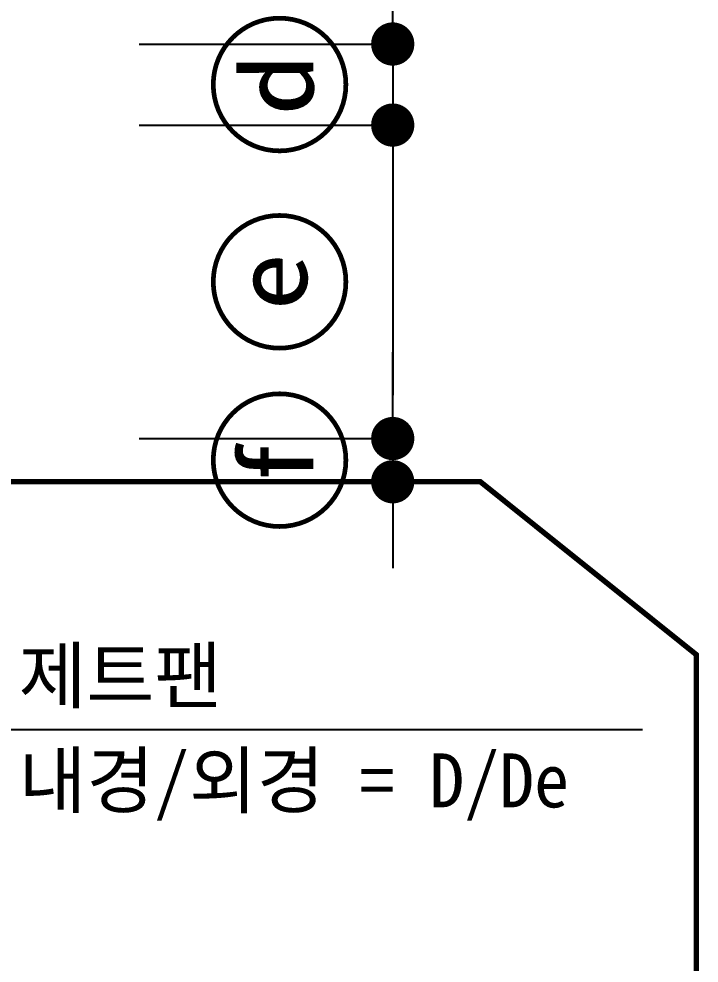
# Model space of a CAD drawing. Header units: millimetres. Extents: x -69382 to 174843, y -46375 to 101648.
# Drawn here: x -61805 to -58657, y -14569 to -10201 of the extents above; entities that cross this region are included whole.
import ezdxf

# ---------------------------------------------------------------- set-up
doc = ezdxf.new("R2010")
doc.units = ezdxf.units.MM
doc.header["$LTSCALE"] = 1000
doc.linetypes.add('A-DASHD01', pattern=[0.75, 0.5, -0.25])
for name, color, linetype in [('CS-HIDL', 2, 'A-DASHD01'), ('DIM1', 1, 'Continuous'), ('J', 4, 'Continuous'), ('MH-LEAT', 3, 'Continuous')]:
    doc.layers.add(name, color=color, linetype=linetype)
doc.styles.add('WGTXT', font='DotumChe.ttf')
doc.dimstyles.new('DIM-01', dxfattribs={"dimscale": 100, "dimtxt": 3, "dimasz": 0.6, "dimexe": 0, "dimexo": 0, "dimgap": 1, "dimtad": 1, "dimdec": 0, "dimrnd": 0.001, "dimzin": 1, "dimdsep": 46, "dimlunit": 6, "dimtxsty": 'WGTXT', "dimblk": 'DOT', "dimcen": 0, "dimclrd": 1, "dimclre": 1, "dimclrt": 3, "dimadec": 4, "dimazin": 0, "dimtfac": 1, "dimtdec": 0, "dimtix": 1, "dimtmove": 2, "dimatfit": 3, "dimldrblk": 'DOT', "dimfxl": 1.5, "dimlwd": -1, "dimarcsym": 0})

# ---------------------------------------------------------------- blocks, each defined once
blk = doc.blocks.new('_Dot')
at = {"layer": 'DIM1'}
blk.add_line((0, 0), (-1, 0), dxfattribs=at)
at = {"layer": 'DIM1', "const_width": 0.5}
blk.add_lwpolyline([(-0.25, 0, 1), (0.25, 0, 1)], format="xyb", close=True, dxfattribs=at)
blk = doc.blocks.new('*D286')
at = {"color": 1, "transparency": 16777216}
for p, q in [((-60074.8, -11942.1), (-60074.8, -11742.1)), ((-60074.8, -12142.1), (-60074.8, -12342.1)), ((-60074.8, -12542.1), (-60074.8, -12742.1))]:
    blk.add_line(p, q, dxfattribs=at)
at = {"color": 1, "linetype": 'ByBlock', "lineweight": -2, "transparency": 16777216}
for p, q in [((-61247.7, -12142.1), (-60074.8, -12142.1)), ((-61247.7, -12342.1), (-60074.8, -12342.1))]:
    blk.add_line(p, q, dxfattribs=at)
at = {"layer": 'Defpoints', "color": 0, "linetype": 'ByBlock', "transparency": 16777216}
for p in [(-61747.7, -12142.1), (-61747.7, -12342.1), (-60074.8, -12342.1)]:
    blk.add_point(p, dxfattribs=at)
at = {"color": 1, "linetype": 'ByBlock', "transparency": 16777216, "xscale": 200, "yscale": 200, "zscale": 200}
for p, rotation in [((-60074.8, -12142.1), 270), ((-60074.8, -12342.1), 90)]:
    blk.add_blockref('_Dot', p, dxfattribs=dict(at, rotation=rotation))
at = {"color": 3, "linetype": 'ByBlock', "transparency": 16777216, "insert": (-60560, -12242.1), "char_height": 500, "attachment_point": 5, "rotation": 90, "style": 'WGTXT'}
blk.add_mtext('ⓕ', dxfattribs=at)
blk = doc.blocks.new('*D284')
at = {"color": 1, "linetype": 'ByBlock', "lineweight": -2, "transparency": 16777216}
for p, q in [((-61247.7, -10692.1), (-60074.8, -10692.1)), ((-61247.7, -12142.1), (-60074.8, -12142.1))]:
    blk.add_line(p, q, dxfattribs=at)
at = {"color": 1, "transparency": 16777216}
blk.add_line((-60074.8, -10892.1), (-60074.8, -11942.1), dxfattribs=at)
at = {"layer": 'Defpoints', "color": 0, "linetype": 'ByBlock', "transparency": 16777216}
for p in [(-61747.7, -10692.1), (-61747.7, -12142.1), (-60074.8, -12142.1)]:
    blk.add_point(p, dxfattribs=at)
at = {"color": 1, "linetype": 'ByBlock', "transparency": 16777216, "xscale": 200, "yscale": 200, "zscale": 200}
for p, rotation in [((-60074.8, -10692.1), 90), ((-60074.8, -12142.1), 270)]:
    blk.add_blockref('_Dot', p, dxfattribs=dict(at, rotation=rotation))
at = {"color": 3, "linetype": 'ByBlock', "transparency": 16777216, "insert": (-60560, -11417.1), "char_height": 500, "attachment_point": 5, "rotation": 90, "style": 'WGTXT'}
blk.add_mtext('ⓔ', dxfattribs=at)
blk = doc.blocks.new('*D285')
at = {"color": 1, "transparency": 16777216}
for p, q in [((-60074.8, -10117.1), (-60074.8, -9917.1)), ((-60074.8, -10317.1), (-60074.8, -10692.1)), ((-60074.8, -10892.1), (-60074.8, -11092.1))]:
    blk.add_line(p, q, dxfattribs=at)
at = {"color": 1, "linetype": 'ByBlock', "lineweight": -2, "transparency": 16777216}
for p, q in [((-61247.7, -10317.1), (-60074.8, -10317.1)), ((-61247.7, -10692.1), (-60074.8, -10692.1))]:
    blk.add_line(p, q, dxfattribs=at)
at = {"layer": 'Defpoints', "color": 0, "linetype": 'ByBlock', "transparency": 16777216}
for p in [(-61747.7, -10317.1), (-61747.7, -10692.1), (-60074.8, -10692.1)]:
    blk.add_point(p, dxfattribs=at)
at = {"color": 1, "linetype": 'ByBlock', "transparency": 16777216, "xscale": 200, "yscale": 200, "zscale": 200}
for p, rotation in [((-60074.8, -10317.1), 270), ((-60074.8, -10692.1), 90)]:
    blk.add_blockref('_Dot', p, dxfattribs=dict(at, rotation=rotation))
at = {"color": 3, "linetype": 'ByBlock', "transparency": 16777216, "insert": (-60560, -10504.6), "char_height": 500, "attachment_point": 5, "rotation": 90, "style": 'WGTXT'}
blk.add_mtext('ⓓ', dxfattribs=at)

msp = doc.modelspace()

# ---------------------------------------------------------------- linework, layer by layer
at = {"layer": 'CS-HIDL', "const_width": 25}
msp.add_lwpolyline([(-59669.1163, -12342.121), (-58669.1163, -13142.121), (-58669.1163, -17142.121), (-69369.1163, -17142.121), (-69369.1163, -13142.121), (-68369.1163, -12342.121)], close=True, dxfattribs=at)
at = {"layer": 'J', "color": 1}
msp.add_line((-58918.4509, -13489.9779), (-61868.7332, -13489.9779), dxfattribs=at)

# ---------------------------------------------------------------- texts
at = {"layer": 'MH-LEAT', "color": 3, "style": 'WGTXT'}
for s, p in [('제트팬', (-61806.0354, -13363.6518)), ('내경/외경 = D/De', (-61806.0354, -13848.3279))]:
    msp.add_text(s, height=250, dxfattribs=at).set_placement(p)

# ---------------------------------------------------------------- dimensions: what is measured, and where the dimension line sits
at = {"linetype": 'ByBlock'}
for base, p1, p2, text, picture, middle in [((-60074.7619, -10692.121), (-61747.7465, -10317.121), (-61747.7465, -10692.121), 'ⓓ', '*D285', (-60560.0482, -10504.621)), ((-60074.7619, -12142.121), (-61747.7465, -10692.121), (-61747.7465, -12142.121), 'ⓔ', '*D284', (-60560.0482, -11417.121)), ((-60074.7619, -12342.121), (-61747.7465, -12142.121), (-61747.7465, -12342.121), 'ⓕ', '*D286', (-60560.0482, -12242.121))]:
    dim = msp.add_linear_dim(base=base, p1=p1, p2=p2, angle=90, text=text, dimstyle='DIM-01', override={"dimtxt": 5, "dimasz": 2, "dimexo": 5, "dimgap": 2, "dimfxl": 1.25}, dxfattribs=at)
    dim.commit()
    dim.dimension.update_dxf_attribs({"geometry": picture, "text_midpoint": middle})

doc.saveas('drawing.dxf')
